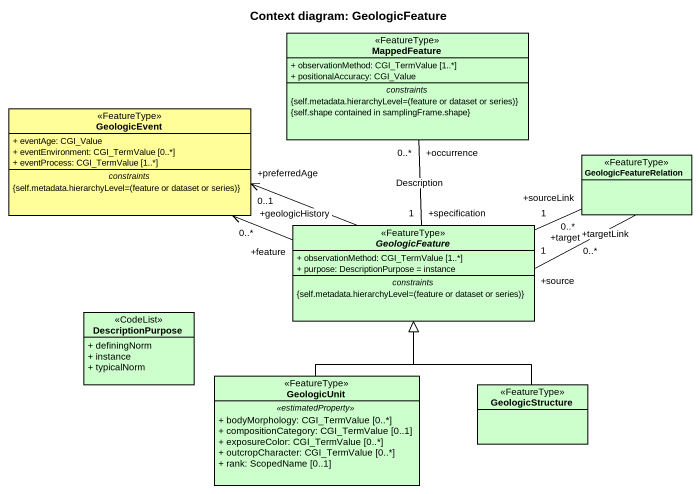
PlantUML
@startuml
title Context diagram: GeologicFeature
hide circle
hide empty members
skinparam classAttributeIconSize 0
class MappedFeature <<FeatureType>> #CCFFCC {
  + observationMethod: CGI_TermValue [1..*]
  + positionalAccuracy: CGI_Value
  -- constraints --
  {field} {self.metadata.hierarchyLevel=(feature or dataset or series)}
  {self.shape contained in samplingFrame.shape}
}
class GeologicEvent <<FeatureType>> #FFFE99 {
  + eventAge: CGI_Value
  + eventEnvironment: CGI_TermValue [0..*]
  + eventProcess: CGI_TermValue [1..*]
  -- constraints --
  {field} {self.metadata.hierarchyLevel=(feature or dataset or series)}
}
class GeologicFeatureRelation <<FeatureType>> #CCFFCC
abstract class GeologicFeature <<FeatureType>> #CCFFCC {
  + observationMethod: CGI_TermValue [1..*]
  + purpose: DescriptionPurpose = instance
  -- constraints --
  {field} {self.metadata.hierarchyLevel=(feature or dataset or series)}
}
class DescriptionPurpose <<CodeList>> #CCFFCC {
  + definingNorm
  + instance
  + typicalNorm
}
class GeologicUnit <<FeatureType>> #CCFFCC {
  .. <<estimatedProperty>> ..
  + bodyMorphology: CGI_TermValue [0..*]
  + compositionCategory: CGI_TermValue [0..1]
  + exposureColor: CGI_TermValue [0..*]
  + outcropCharacter: CGI_TermValue [0..*]
  + rank: ScopedName [0..1]
}
class GeologicStructure <<FeatureType>> #CCFFCC
GeologicFeatureRelation "+targetLink\n0..*" -left- "+source\n1" GeologicFeature
GeologicFeatureRelation "+sourceLink\n0..*" -left- "+target\n1" GeologicFeature
GeologicFeature "+specification\n1" -up- "+occurrence\n0..*" MappedFeature : Description
GeologicFeature -left-> "+preferredAge\n0..1" GeologicEvent
GeologicFeature "+feature" -left-> "+geologicHistory\n0..*" GeologicEvent
GeologicUnit -up-|> GeologicFeature
GeologicStructure -up-|> GeologicFeature
@enduml
